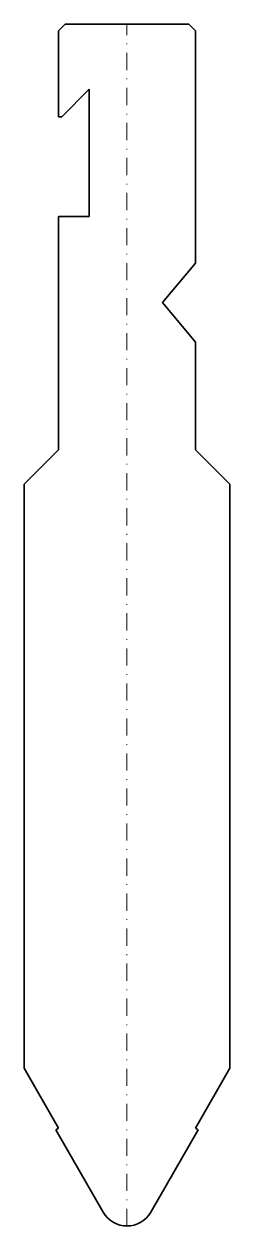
# Model space of a CAD drawing. Header units: millimetres. Extents: x -15 to 15, y 0 to 175.
import ezdxf

# ---------------------------------------------------------------- set-up
doc = ezdxf.new("R2010")
doc.units = ezdxf.units.MM
doc.header["$LTSCALE"] = 5
doc.linetypes.add('AUSGEZOGEN', pattern=[0])
doc.linetypes.add('DASHDOT', pattern=[1, 0.5, -0.25, 0, -0.25])
doc.layers.add('2', color=7, linetype='Continuous')

msp = doc.modelspace()

# ---------------------------------------------------------------- linework, layer by layer
at = {"layer": '2', "color": 7, "linetype": 'AUSGEZOGEN', "lineweight": 35}
for p, q in [((-10, 174), (-9, 175)), ((-10, 161.5), (-10, 174)), ((-9, 175), (9, 175)), ((9, 175), (10, 174)), ((10, 140.2), (10, 174)), ((-5.5, 165.5), (-9.5, 161.5)), ((-5.5, 147), (-5.5, 165.5)), ((-9.5, 161.5), (-10, 161.5)), ((-10, 113), (-10, 147)), ((-10, 147), (-5.5, 147)), ((10, 140.2), (5.18, 134.45)), ((5.18, 134.45), (10, 128.7)), ((10, 128.7), (10, 113)), ((-15, 108), (-10, 113)), ((10, 113), (15, 108)), ((-15, 22.98), (-15, 108)), ((15, 108), (15, 22.98)), ((-9.96, 14.25), (-15, 22.98)), ((15, 22.98), (9.96, 14.25)), ((-10.39, 14), (-9.96, 14.25)), ((9.96, 14.25), (10.39, 14)), ((-3.46, 2), (-10.39, 14)), ((10.39, 14), (3.46, 2))]:
    msp.add_line(p, q, dxfattribs=at)
at = {"layer": '2', "color": 7, "linetype": 'DASHDOT', "lineweight": 18}
msp.add_line((0, 0), (0, 175), dxfattribs=at)
at = {"layer": '2', "color": 7, "linetype": 'AUSGEZOGEN', "lineweight": 35}
msp.add_arc((0, 4), 4, 210, 330, dxfattribs=at)

doc.saveas('drawing.dxf')
